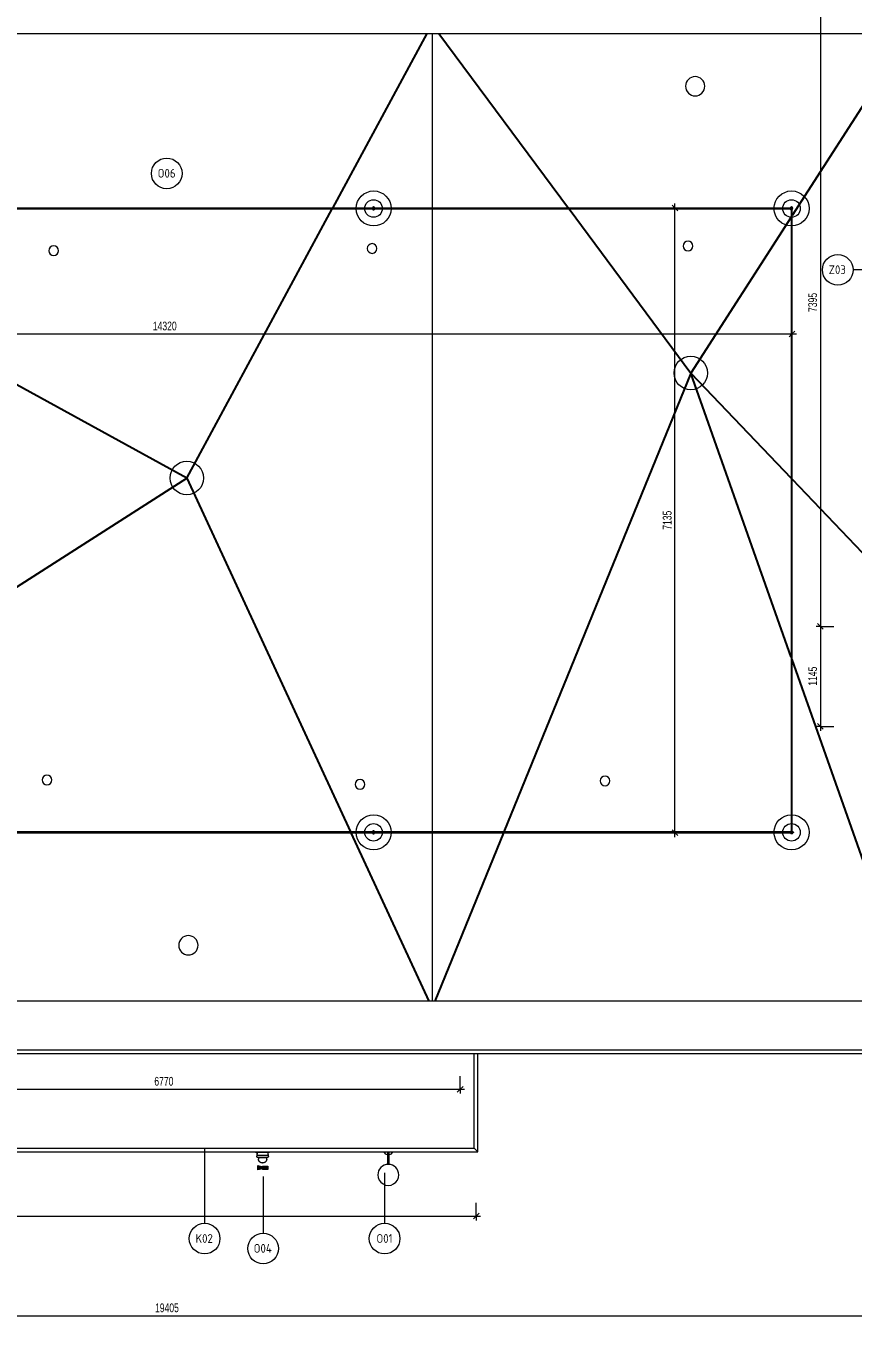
# Model space of a CAD drawing. Header units: millimetres. Extents: x -2665 to 226309, y -45352 to 20466.
# Drawn here: x 6413 to 15854, y -31229 to -16450 of the extents above; entities that cross this region are included whole.
import ezdxf

# ---------------------------------------------------------------- set-up
doc = ezdxf.new("R2010")
doc.units = ezdxf.units.MM
for name, color, linetype, lineweight in [('A-ANNO-DIMS', 211, 'Continuous', 9), ('A-ANNO-DIMS-50', 211, 'Continuous', 9), ('A-FLOR-HRAL', 11, 'Continuous', 13), ('A-FLOR-HRAL-IDEN', 2, 'Continuous', 9), ('A-ROOF', 132, 'Continuous', 13), ('A-ROOF-IDEN', 132, 'Continuous', 9), ('A-ROOF-OTLN', 132, 'Continuous', 13), ('E-LITE-EQPM', 33, 'Continuous', 13), ('E-LITE-EQPM-IDEN', 33, 'Continuous', 9), ('E-SERT', 181, 'Continuous', 13), ('E-SERT-IDEN', 181, 'Continuous', 9), ('M-HVAC-CDFF', 50, 'Continuous', 13), ('P-SANR-FIXT', 6, 'Continuous', 13), ('Q-SPCQ-IDEN', 132, 'Continuous', 9)]:
    doc.layers.add(name, color=color, linetype=linetype, lineweight=lineweight)
doc.styles.add('Arial_1', font='arial.ttf', dxfattribs={"width": 0.7, "height": 100})
doc.styles.add('ISOCPEUR', font='isocpeur.ttf', dxfattribs={"width": 0.9, "height": 100})
doc.dimstyles.new('Vnitřní_-_průhledné', dxfattribs={"dimscale": 304.8, "dimtxt": 102.02594, "dimasz": 0.213255, "dimexe": 0.164042, "dimexo": 0.0625, "dimgap": 0.032808, "dimtad": 1, "dimdec": 0, "dimrnd": 5, "dimzin": 0, "dimdsep": 46, "dimtxsty": 'Arial_1', "dimblk1": 'OBLIQUE', "dimblk2": 'OBLIQUE', "dimsah": 1, "dimcen": 0.09, "dimdle": 0.164042, "dimazin": 0, "dimtfac": 1, "dimtdec": 4, "dimtix": 1, "dimtmove": 0, "dimatfit": 3, "dimfxl": 0.492126, "dimfxlon": 1, "dimtvp": 1, "dimtolj": 1, "dimtzin": 0, "dimarcsym": 2})

# ---------------------------------------------------------------- blocks, each defined once
blk = doc.blocks.new('Zábradlí - Záchytný systém kotva-1301747-STŘECHA NÁVRH A')
at = {"layer": 'A-FLOR-HRAL', "flags": 128}
for points in [[(-17, -4), (-17, -4), (-17, -4), (-17, -4), (-18, -4), (-18, -4), (-18, -4), (-18, -4), (-18, -4), (-18, -4), (-19, -4), (-19, -4), (-19, -4), (-19, -3), (-19, -3), (-19, -3), (-19, -3), (-19, -3), (-20, -3), (-20, -3), (-20, -3), (-20, -3), (-20, -3), (-20, -2), (-20, -2), (-20, -2), (-20, -2), (-21, -2), (-21, -2), (-21, -2), (-21, -1), (-21, -1), (-21, -1), (-21, -1), (-21, -1), (-21, -1), (-21, -1), (-21, 0), (-21, 0), (-21, 0), (-21, 0), (-21, 0), (-21, 0), (-21, 1), (-21, 1), (-21, 1), (-21, 1), (-21, 1), (-21, 1), (-21, 2), (-21, 2), (-21, 2), (-20, 2), (-20, 2), (-20, 2), (-20, 2), (-20, 2), (-20, 3), (-20, 3), (-20, 3), (-20, 3), (-20, 3), (-19, 3), (-19, 3), (-19, 3), (-19, 3), (-19, 4), (-19, 4), (-19, 4), (-18, 4), (-18, 4), (-18, 4), (-18, 4), (-18, 4), (-18, 4), (-18, 4), (-17, 4), (-17, 4), (-17, 4), (-17, 4)], [(-17, 4), (-17, 4), (-17, 4), (-17, 4), (-17, 4), (-17, 4), (-16, 4), (-16, 4), (-16, 4), (-16, 4), (-16, 4), (-15, 4), (-15, 4), (-15, 4), (-14, 4), (-14, 4)], [(17, 4), (17, 4), (17, 4), (17, 4), (17, 4), (17, 4), (16, 4), (16, 4), (16, 4), (16, 4), (16, 4), (15, 4), (15, 4), (15, 4), (14, 4), (14, 4), (13, 4), (13, 4), (13, 4), (12, 4), (12, 4), (11, 4), (11, 4), (10, 4), (10, 4), (9, 4), (8, 4), (8, 4), (7, 4), (7, 4), (6, 4), (5, 4), (5, 4), (4, 4), (3, 4), (3, 4), (2, 4), (1, 4), (1, 4), (0, 4), (-1, 4), (-1, 4), (-2, 4), (-3, 4), (-3, 4), (-4, 4), (-5, 4), (-5, 4), (-6, 4), (-6, 4), (-7, 4), (-8, 4), (-8, 4), (-9, 4), (-9, 4), (-10, 4), (-11, 4), (-11, 4), (-12, 4), (-12, 4), (-13, 4), (-13, 4), (-13, 4), (-14, 4), (-14, 4), (-15, 4), (-15, 4), (-15, 4), (-15, 4), (-16, 4), (-16, 4), (-16, 4), (-16, 4), (-17, 4), (-17, 4), (-17, 4), (-17, 4), (-17, 4), (-17, 4), (-17, 4)], [(14, 4), (14, 4), (14, 4), (15, 4), (15, 4), (15, 4), (16, 4), (16, 4), (16, 4), (16, 4), (16, 4), (17, 4), (17, 4), (17, 4), (17, 4), (17, 4), (17, 4)], [(17, 4), (17, 4), (17, 4), (17, 4), (17, 4), (18, 4), (18, 4), (18, 4), (18, 4), (18, 4), (18, 4), (19, 4), (19, 4), (19, 3), (19, 3), (19, 3), (19, 3), (19, 3), (19, 3), (20, 3), (20, 3), (20, 3), (20, 3), (20, 2), (20, 2), (20, 2), (20, 2), (20, 2), (20, 2), (21, 2), (21, 1), (21, 1), (21, 1), (21, 1), (21, 1), (21, 1), (21, 1), (21, 0), (21, 0), (21, 0), (21, 0), (21, 0), (21, 0), (21, -1), (21, -1), (21, -1), (21, -1), (21, -1), (21, -1), (21, -2), (20, -2), (20, -2), (20, -2), (20, -2), (20, -2), (20, -2), (20, -2), (20, -3), (20, -3), (20, -3), (20, -3), (19, -3), (19, -3), (19, -3), (19, -3), (19, -3), (19, -4), (19, -4), (18, -4), (18, -4), (18, -4), (18, -4), (18, -4), (18, -4), (18, -4), (17, -4), (17, -4), (17, -4), (17, -4), (17, -4)], [(-14, -4), (-14, -4), (-15, -4), (-15, -4), (-15, -4), (-15, -4), (-16, -4), (-16, -4), (-16, -4), (-16, -4), (-17, -4), (-17, -4), (-17, -4), (-17, -4), (-17, -4), (-17, -4), (-17, -4)], [(-17, -4), (-17, -4), (-17, -4), (-17, -4), (-17, -4), (-17, -4), (-16, -4), (-16, -4), (-16, -4), (-16, -4), (-16, -4), (-15, -4), (-15, -4), (-15, -4), (-14, -4), (-14, -4), (-14, -4), (-13, -4), (-13, -4), (-12, -4), (-12, -4), (-11, -4), (-11, -4), (-10, -4), (-10, -4), (-9, -4), (-9, -4), (-8, -4), (-7, -4), (-7, -4), (-6, -4), (-6, -4), (-5, -4), (-4, -4), (-4, -4), (-3, -4), (-2, -4), (-2, -4), (-1, -4), (0, -4), (0, -4), (1, -4), (2, -4), (2, -4), (3, -4), (4, -4), (4, -4), (5, -4), (6, -4), (6, -4), (7, -4), (8, -4), (8, -4), (9, -4), (9, -4), (10, -4), (10, -4), (11, -4), (11, -4), (12, -4), (12, -4), (13, -4), (13, -4), (14, -4), (14, -4), (14, -4), (15, -4), (15, -4), (15, -4), (16, -4), (16, -4), (16, -4), (16, -4), (16, -4), (17, -4), (17, -4), (17, -4), (17, -4), (17, -4), (17, -4)], [(17, -4), (17, -4), (17, -4), (17, -4), (17, -4), (17, -4), (16, -4), (16, -4), (16, -4), (16, -4), (16, -4), (15, -4), (15, -4), (15, -4), (14, -4), (14, -4)]]:
    blk.add_lwpolyline(points, dxfattribs=at)
at = {"layer": 'A-FLOR-HRAL'}
for radius in [200, 100]:
    blk.add_circle((0, 0), radius, dxfattribs=at)
for radius, start, end in [(15, 109.6343, 160.3657), (12, 114.8172, 155.1828), (10, 120, 150), (15, 15.5155, 70.3657), (12, 19.6686, 65.1828), (10, 23.8217, 60), (15, 199.6343, 344.5393), (12, 204.8172, 340.3999), (10, 210, 336.2605)]:
    blk.add_arc((0, 0), radius, start, end, dxfattribs=at)
blk = doc.blocks.new('Zábradlí - Záchytný systém kotva-V17-STŘECHA NÁVRH A')
at = {"layer": 'A-FLOR-HRAL', "flags": 128}
for points in [[(-17, -4), (-17, -4), (-17, -4), (-17, -4), (-18, -4), (-18, -4), (-18, -4), (-18, -4), (-18, -4), (-18, -4), (-19, -4), (-19, -4), (-19, -4), (-19, -3), (-19, -3), (-19, -3), (-19, -3), (-19, -3), (-20, -3), (-20, -3), (-20, -3), (-20, -3), (-20, -3), (-20, -2), (-20, -2), (-20, -2), (-20, -2), (-21, -2), (-21, -2), (-21, -2), (-21, -1), (-21, -1), (-21, -1), (-21, -1), (-21, -1), (-21, -1), (-21, -1), (-21, 0), (-21, 0), (-21, 0), (-21, 0), (-21, 0), (-21, 0), (-21, 1), (-21, 1), (-21, 1), (-21, 1), (-21, 1), (-21, 1), (-21, 2), (-21, 2), (-21, 2), (-20, 2), (-20, 2), (-20, 2), (-20, 2), (-20, 2), (-20, 3), (-20, 3), (-20, 3), (-20, 3), (-20, 3), (-19, 3), (-19, 3), (-19, 3), (-19, 3), (-19, 4), (-19, 4), (-19, 4), (-18, 4), (-18, 4), (-18, 4), (-18, 4), (-18, 4), (-18, 4), (-18, 4), (-17, 4), (-17, 4), (-17, 4), (-17, 4)], [(-17, 4), (-17, 4), (-17, 4), (-17, 4), (-17, 4), (-17, 4), (-16, 4), (-16, 4), (-16, 4), (-16, 4), (-16, 4), (-15, 4), (-15, 4), (-15, 4), (-14, 4), (-14, 4)], [(17, 4), (17, 4), (17, 4), (17, 4), (17, 4), (17, 4), (16, 4), (16, 4), (16, 4), (16, 4), (16, 4), (15, 4), (15, 4), (15, 4), (14, 4), (14, 4), (13, 4), (13, 4), (13, 4), (12, 4), (12, 4), (11, 4), (11, 4), (10, 4), (10, 4), (9, 4), (8, 4), (8, 4), (7, 4), (7, 4), (6, 4), (5, 4), (5, 4), (4, 4), (3, 4), (3, 4), (2, 4), (1, 4), (1, 4), (0, 4), (-1, 4), (-1, 4), (-2, 4), (-3, 4), (-3, 4), (-4, 4), (-5, 4), (-5, 4), (-6, 4), (-6, 4), (-7, 4), (-8, 4), (-8, 4), (-9, 4), (-9, 4), (-10, 4), (-11, 4), (-11, 4), (-12, 4), (-12, 4), (-13, 4), (-13, 4), (-13, 4), (-14, 4), (-14, 4), (-15, 4), (-15, 4), (-15, 4), (-15, 4), (-16, 4), (-16, 4), (-16, 4), (-16, 4), (-17, 4), (-17, 4), (-17, 4), (-17, 4), (-17, 4), (-17, 4), (-17, 4)], [(14, 4), (14, 4), (14, 4), (15, 4), (15, 4), (15, 4), (16, 4), (16, 4), (16, 4), (16, 4), (16, 4), (17, 4), (17, 4), (17, 4), (17, 4), (17, 4), (17, 4)], [(17, 4), (17, 4), (17, 4), (17, 4), (17, 4), (18, 4), (18, 4), (18, 4), (18, 4), (18, 4), (18, 4), (19, 4), (19, 4), (19, 3), (19, 3), (19, 3), (19, 3), (19, 3), (19, 3), (20, 3), (20, 3), (20, 3), (20, 3), (20, 2), (20, 2), (20, 2), (20, 2), (20, 2), (20, 2), (21, 2), (21, 1), (21, 1), (21, 1), (21, 1), (21, 1), (21, 1), (21, 1), (21, 0), (21, 0), (21, 0), (21, 0), (21, 0), (21, 0), (21, -1), (21, -1), (21, -1), (21, -1), (21, -1), (21, -1), (21, -2), (20, -2), (20, -2), (20, -2), (20, -2), (20, -2), (20, -2), (20, -2), (20, -3), (20, -3), (20, -3), (20, -3), (19, -3), (19, -3), (19, -3), (19, -3), (19, -3), (19, -4), (19, -4), (18, -4), (18, -4), (18, -4), (18, -4), (18, -4), (18, -4), (18, -4), (17, -4), (17, -4), (17, -4), (17, -4), (17, -4)], [(-14, -4), (-14, -4), (-15, -4), (-15, -4), (-15, -4), (-15, -4), (-16, -4), (-16, -4), (-16, -4), (-16, -4), (-17, -4), (-17, -4), (-17, -4), (-17, -4), (-17, -4), (-17, -4), (-17, -4)], [(-17, -4), (-17, -4), (-17, -4), (-17, -4), (-17, -4), (-17, -4), (-16, -4), (-16, -4), (-16, -4), (-16, -4), (-16, -4), (-15, -4), (-15, -4), (-15, -4), (-14, -4), (-14, -4), (-14, -4), (-13, -4), (-13, -4), (-12, -4), (-12, -4), (-11, -4), (-11, -4), (-10, -4), (-10, -4), (-9, -4), (-9, -4), (-8, -4), (-7, -4), (-7, -4), (-6, -4), (-6, -4), (-5, -4), (-4, -4), (-4, -4), (-3, -4), (-2, -4), (-2, -4), (-1, -4), (0, -4), (0, -4), (1, -4), (2, -4), (2, -4), (3, -4), (4, -4), (4, -4), (5, -4), (6, -4), (6, -4), (7, -4), (8, -4), (8, -4), (9, -4), (9, -4), (10, -4), (10, -4), (11, -4), (11, -4), (12, -4), (12, -4), (13, -4), (13, -4), (14, -4), (14, -4), (14, -4), (15, -4), (15, -4), (15, -4), (16, -4), (16, -4), (16, -4), (16, -4), (16, -4), (17, -4), (17, -4), (17, -4), (17, -4), (17, -4), (17, -4)], [(17, -4), (17, -4), (17, -4), (17, -4), (17, -4), (17, -4), (16, -4), (16, -4), (16, -4), (16, -4), (16, -4), (15, -4), (15, -4), (15, -4), (14, -4), (14, -4)]]:
    blk.add_lwpolyline(points, dxfattribs=at)
at = {"layer": 'A-FLOR-HRAL'}
for radius in [200, 100]:
    blk.add_circle((0, 0), radius, dxfattribs=at)
for radius, start, end in [(15, 109.6343, 164.4845), (12, 114.8172, 160.3314), (10, 120, 156.1783), (15, 15.5155, 70.3657), (12, 19.6686, 65.1828), (10, 23.8217, 60), (15, 195.4607, 250.3657), (12, 199.6001, 245.1828), (10, 203.7395, 240), (15, 289.6343, 344.5393), (10, 300, 336.2605), (12, 294.8172, 340.3999)]:
    blk.add_arc((0, 0), radius, start, end, dxfattribs=at)
blk = doc.blocks.new('Zábradlí - Zábradlí-1224775-STŘECHA NÁVRH A')
for name, p, rotation in [('Zábradlí - Záchytný systém kotva-1301747-STŘECHA NÁVRH A', (840, -18535), 180), ('Zábradlí - Záchytný systém kotva-V17-STŘECHA NÁVRH A', (5610, -18535), 89.99999999999982), ('Zábradlí - Záchytný systém kotva-V17-STŘECHA NÁVRH A', (10381, -18535), 89.99999999999982), ('Zábradlí - Záchytný systém kotva-1301747-STŘECHA NÁVRH A', (15151, -18535), 89.99999999999982), ('Zábradlí - Záchytný systém kotva-1301747-STŘECHA NÁVRH A', (840, -25659), 269.9999999999998), ('Zábradlí - Záchytný systém kotva-V17-STŘECHA NÁVRH A', (5610, -25659), 269.9999999999998), ('Zábradlí - Záchytný systém kotva-V17-STŘECHA NÁVRH A', (10381, -25659), 269.9999999999998)]:
    blk.add_blockref(name, p, dxfattribs=dict(rotation=rotation))
blk.add_blockref('Zábradlí - Záchytný systém kotva-1301747-STŘECHA NÁVRH A', (15151, -25659))
blk = doc.blocks.new('Typ horního madla - Horní madlo_Vnitřní_-1225290-STŘECHA NÁVRH A')
at = {"layer": 'A-FLOR-HRAL'}
for p, q in [((835, -18530), (835, -18531)), ((1959, -18530), (835, -18530)), ((835, -18539), (835, -25664)), ((845, -25654), (845, -18540)), ((845, -18540), (5606, -18540)), ((5606, -18530), (1997, -18530)), ((10377, -18530), (5614, -18530)), ((5614, -18540), (10377, -18540)), ((15147, -18530), (10385, -18530)), ((10385, -18540), (15146, -18540)), ((15146, -18540), (15146, -25654)), ((15156, -18530), (15155, -18530)), ((15156, -25655), (15156, -18530)), ((835, -25664), (836, -25664)), ((844, -25664), (5606, -25664)), ((5606, -25654), (845, -25654)), ((10377, -25654), (5614, -25654)), ((5614, -25664), (10377, -25664)), ((15146, -25654), (10385, -25654)), ((10385, -25664), (15156, -25664)), ((15156, -25664), (15156, -25663))]:
    blk.add_line(p, q, dxfattribs=at)
at = {"layer": 'A-FLOR-HRAL', "flags": 128}
for points in [[(835, -25664), (835, -25664), (835, -25663)], [(835, -25663), (835, -25664), (835, -25664)], [(844, -25654), (844, -25654), (845, -25654)], [(845, -25654), (844, -25654), (844, -25654)]]:
    blk.add_lwpolyline(points, dxfattribs=at)
at = {"layer": 'A-FLOR-HRAL'}
for points, knots in [([(835, -18531), (835, -18531), (835, -18530), (835, -18530), (835, -18530), (835, -18530)], [0.8333333, 0.8333333, 0.8333333, 0.8333333, 0.875, 0.9166667, 1, 1, 1, 1]), ([(845, -18540), (845, -18540), (845, -18540), (844, -18540), (844, -18539), (844, -18539)], [0, 0, 0, 0, 0.0833333, 0.125, 0.1666667, 0.1666667, 0.1666667, 0.1666667]), ([(15146, -18540), (15146, -18540), (15147, -18540), (15147, -18540), (15147, -18539), (15147, -18539)], [0, 0, 0, 0, 0.0833333, 0.125, 0.1666667, 0.1666667, 0.1666667, 0.1666667]), ([(15156, -18531), (15156, -18531), (15156, -18530), (15156, -18530), (15156, -18530), (15156, -18530)], [0.8333333, 0.8333333, 0.8333333, 0.8333333, 0.875, 0.9166667, 1, 1, 1, 1]), ([(15147, -25654), (15147, -25654), (15147, -25654), (15147, -25654), (15146, -25654), (15146, -25654)], [-0.1666667, -0.1666667, -0.1666667, -0.1666667, -0.125, -0.0833333, 0, 0, 0, 0]), ([(15156, -25664), (15156, -25664), (15156, -25664), (15156, -25663), (15156, -25663), (15156, -25663)], [-1, -1, -1, -1, -0.9166667, -0.875, -0.8333333, -0.8333333, -0.8333333, -0.8333333])]:
    blk.add_open_spline(points, degree=3, knots=knots, dxfattribs=at)
blk = doc.blocks.new('Typ horního madla - Horní madlo_Vnitřní_-V18-STŘECHA NÁVRH A')
at = {"layer": 'A-FLOR-HRAL'}
for p, q in [((835, -18530), (1959, -18530)), ((835, -18531), (835, -18530)), ((835, -25664), (835, -18539)), ((845, -18540), (1973, -18540)), ((845, -25654), (845, -18540)), ((1983, -18540), (5606, -18540)), ((1997, -18530), (4463, -18530)), ((4473, -18530), (5606, -18530)), ((5614, -18530), (10377, -18530)), ((5614, -18540), (10377, -18540)), ((10385, -18530), (15147, -18530)), ((10385, -18540), (15146, -18540)), ((15146, -18540), (15146, -25654)), ((15155, -18530), (15156, -18530)), ((15156, -18530), (15156, -25655)), ((836, -25664), (835, -25664)), ((5606, -25664), (844, -25664)), ((5606, -25654), (845, -25654)), ((10377, -25654), (5614, -25654)), ((10377, -25664), (5614, -25664)), ((15146, -25654), (10385, -25654)), ((15156, -25664), (10385, -25664)), ((15156, -25663), (15156, -25664))]:
    blk.add_line(p, q, dxfattribs=at)
blk = doc.blocks.new('DSP_Kamera_nastěnná - Refer to Catalog-V48-STŘECHA NÁVRH A')
at = {"layer": 'E-SERT'}
blk.add_hatch(color=11, dxfattribs=at).paths.add_polyline_path([(9061, -29515), (9115, -29500), (9115, -29510), (9175, -29510), (9175, -29470), (9115, -29470), (9115, -29480), (9061, -29465), (9061, -29513)])
at = {"layer": 'E-SERT', "color": 11}
for p, q in [((9035, -29309), (9035, -29311)), ((9035, -29311), (9115, -29311)), ((9049, -29313), (9047, -29348)), ((9115, -29348), (9047, -29348)), ((9047, -29349), (9048, -29357)), ((9115, -29349), (9047, -29349)), ((9048, -29348), (9048, -29349)), ((9051, -29311), (9049, -29313)), ((9115, -29313), (9049, -29313)), ((9053, -29311), (9053, -29334)), ((9115, -29374), (9063, -29374)), ((9067, -29372), (9067, -29390)), ((9115, -29311), (9194, -29311)), ((9180, -29313), (9115, -29313)), ((9182, -29348), (9115, -29348)), ((9182, -29349), (9115, -29349)), ((9166, -29374), (9115, -29374)), ((9162, -29390), (9163, -29372)), ((9177, -29334), (9177, -29311)), ((9180, -29313), (9178, -29311)), ((9180, -29314), (9180, -29313)), ((9181, -29349), (9181, -29348)), ((9181, -29357), (9182, -29349)), ((9182, -29348), (9182, -29346)), ((9194, -29311), (9194, -29309)), ((9061, -29490), (9061, -29465)), ((9061, -29465), (9115, -29480)), ((9061, -29515), (9061, -29490)), ((9115, -29500), (9061, -29515)), ((9115, -29480), (9115, -29470)), ((9115, -29470), (9175, -29470)), ((9115, -29510), (9115, -29500)), ((9175, -29510), (9115, -29510)), ((9175, -29470), (9175, -29510))]:
    blk.add_line(p, q, dxfattribs=at)
at = {"layer": 'E-SERT', "color": 11, "flags": 128}
for points in [[(9054, -29371), (9054, -29370), (9053, -29370), (9053, -29369), (9052, -29369), (9052, -29368), (9051, -29367), (9051, -29367), (9050, -29366), (9050, -29365), (9050, -29364), (9049, -29364), (9049, -29363), (9049, -29362), (9048, -29361), (9048, -29361), (9048, -29360), (9048, -29359), (9048, -29358), (9048, -29357), (9048, -29357)], [(9061, -29374), (9061, -29374), (9060, -29373), (9060, -29373), (9059, -29373), (9059, -29373), (9059, -29373), (9058, -29373), (9058, -29373), (9058, -29373), (9057, -29373), (9057, -29373), (9056, -29372), (9056, -29372), (9056, -29372), (9055, -29372), (9055, -29372), (9055, -29371), (9055, -29371), (9054, -29371)], [(9061, -29374), (9061, -29374), (9061, -29374), (9061, -29374), (9062, -29374), (9062, -29374), (9063, -29374), (9063, -29374), (9064, -29374), (9064, -29374), (9065, -29374), (9066, -29374), (9067, -29374), (9068, -29374), (9069, -29374), (9070, -29374), (9072, -29374), (9073, -29374), (9074, -29374), (9076, -29374), (9077, -29374), (9079, -29374), (9080, -29374), (9082, -29374), (9084, -29374), (9086, -29374), (9087, -29374), (9089, -29374), (9091, -29374), (9093, -29374), (9095, -29374), (9097, -29374), (9099, -29374), (9101, -29374), (9103, -29374), (9105, -29374), (9108, -29374), (9110, -29374), (9112, -29374), (9114, -29374), (9115, -29374)], [(9067, -29374), (9066, -29374), (9066, -29374), (9065, -29374), (9064, -29374), (9063, -29374), (9063, -29374), (9062, -29374), (9062, -29374), (9062, -29374), (9061, -29374), (9061, -29374), (9061, -29374), (9061, -29374)], [(9114, -29436), (9113, -29435), (9111, -29435), (9109, -29435), (9107, -29435), (9105, -29435), (9103, -29434), (9101, -29434), (9100, -29433), (9098, -29432), (9096, -29432), (9094, -29431), (9093, -29430), (9091, -29429), (9089, -29428), (9088, -29427), (9086, -29426), (9085, -29425), (9083, -29424), (9082, -29423), (9081, -29421), (9079, -29420), (9078, -29418), (9077, -29417), (9076, -29415), (9075, -29414), (9074, -29412), (9073, -29411), (9072, -29409), (9071, -29407), (9070, -29405), (9070, -29404), (9069, -29402), (9069, -29400), (9068, -29398), (9068, -29396), (9068, -29395), (9067, -29393), (9067, -29391), (9067, -29390)], [(9115, -29374), (9117, -29374), (9119, -29374), (9121, -29374), (9123, -29374), (9125, -29374), (9127, -29374), (9129, -29374), (9131, -29374), (9133, -29374), (9135, -29374), (9137, -29374), (9139, -29374), (9141, -29374), (9143, -29374), (9145, -29374), (9147, -29374), (9148, -29374), (9150, -29374), (9151, -29374), (9153, -29374), (9154, -29374), (9156, -29374), (9157, -29374), (9158, -29374), (9160, -29374), (9161, -29374), (9162, -29374), (9163, -29374), (9164, -29374), (9164, -29374), (9165, -29374), (9166, -29374), (9166, -29374), (9167, -29374), (9167, -29374), (9168, -29374), (9168, -29374), (9168, -29374), (9168, -29374), (9168, -29374)], [(9162, -29390), (9162, -29392), (9162, -29394), (9161, -29396), (9161, -29397), (9161, -29399), (9160, -29401), (9160, -29403), (9159, -29405), (9158, -29407), (9158, -29408), (9157, -29410), (9156, -29412), (9155, -29413), (9154, -29415), (9153, -29416), (9152, -29418), (9150, -29419), (9149, -29421), (9148, -29422), (9146, -29423), (9145, -29425), (9144, -29426), (9142, -29427), (9140, -29428), (9139, -29429), (9137, -29430), (9136, -29431), (9134, -29431), (9132, -29432), (9130, -29433), (9129, -29433), (9127, -29434), (9125, -29434), (9123, -29435), (9121, -29435), (9119, -29435), (9117, -29435), (9116, -29436), (9115, -29436)], [(9168, -29374), (9168, -29374), (9168, -29374), (9168, -29374), (9167, -29374), (9167, -29374), (9167, -29374), (9166, -29374), (9165, -29374), (9165, -29374), (9164, -29374), (9163, -29374), (9162, -29374), (9161, -29374)], [(9175, -29371), (9174, -29371), (9174, -29372), (9174, -29372), (9173, -29372), (9173, -29372), (9173, -29372), (9172, -29373), (9172, -29373), (9172, -29373), (9171, -29373), (9171, -29373), (9171, -29373), (9170, -29373), (9170, -29373), (9169, -29373), (9169, -29373), (9169, -29374), (9168, -29374), (9168, -29374)], [(9181, -29357), (9181, -29358), (9181, -29359), (9181, -29360), (9181, -29361), (9181, -29361), (9180, -29362), (9180, -29363), (9180, -29364), (9180, -29364), (9179, -29365), (9179, -29366), (9178, -29367), (9178, -29367), (9177, -29368), (9177, -29369), (9176, -29369), (9176, -29370), (9175, -29370), (9175, -29371), (9175, -29371)], [(9114, -29436), (9114, -29436), (9114, -29436), (9114, -29436), (9114, -29436), (9114, -29436), (9114, -29436), (9114, -29436), (9114, -29436), (9114, -29436), (9114, -29436), (9114, -29436), (9114, -29436), (9114, -29436), (9114, -29436), (9114, -29436), (9114, -29436), (9114, -29436), (9114, -29436), (9114, -29436), (9114, -29436), (9114, -29436), (9114, -29436), (9114, -29436), (9114, -29436), (9115, -29436), (9115, -29436), (9115, -29436), (9115, -29436), (9115, -29436), (9115, -29436), (9115, -29436), (9115, -29436), (9115, -29436), (9115, -29436), (9115, -29436), (9115, -29436)], [(9115, -29436), (9115, -29436), (9115, -29436), (9115, -29436), (9115, -29436), (9115, -29436), (9115, -29436), (9115, -29436), (9115, -29436), (9115, -29436), (9115, -29436), (9114, -29436), (9114, -29436), (9114, -29436), (9114, -29436), (9114, -29436), (9114, -29436), (9114, -29436), (9114, -29436), (9114, -29436), (9114, -29436), (9114, -29436), (9114, -29436), (9114, -29436), (9114, -29436), (9114, -29436), (9114, -29436), (9114, -29436), (9114, -29436), (9114, -29436), (9114, -29436), (9114, -29436), (9114, -29436), (9114, -29436), (9114, -29436), (9114, -29436)], [(9115, -29436), (9115, -29436), (9115, -29436), (9115, -29436), (9115, -29436), (9115, -29436), (9115, -29436), (9115, -29436), (9115, -29436), (9115, -29436), (9115, -29436), (9115, -29436), (9115, -29436), (9115, -29436), (9115, -29436), (9115, -29436), (9115, -29436), (9115, -29436), (9115, -29436), (9115, -29436), (9115, -29436), (9115, -29436), (9115, -29436), (9115, -29436), (9115, -29436), (9115, -29436), (9115, -29436), (9115, -29436), (9115, -29436), (9115, -29436), (9115, -29436), (9115, -29436), (9115, -29436), (9115, -29436), (9115, -29436), (9115, -29436), (9115, -29436)], [(9115, -29436), (9115, -29436), (9115, -29436), (9115, -29436), (9115, -29436), (9115, -29436), (9115, -29436), (9115, -29436), (9115, -29436), (9115, -29436), (9115, -29436), (9115, -29436), (9115, -29436), (9115, -29436), (9115, -29436), (9115, -29436), (9115, -29436), (9115, -29436), (9115, -29436), (9115, -29436), (9115, -29436), (9115, -29436), (9115, -29436), (9115, -29436), (9115, -29436), (9115, -29436), (9115, -29436), (9115, -29436), (9115, -29436), (9115, -29436), (9115, -29436), (9115, -29436), (9115, -29436), (9115, -29436), (9115, -29436), (9115, -29436)]]:
    blk.add_lwpolyline(points, dxfattribs=at)
at = {"layer": 'E-SERT', "color": 11}
for points, knots in [([(9179, -29330), (9179, -29328), (9179, -29325), (9179, -29322), (9179, -29321), (9179, -29320), (9180, -29319), (9180, -29318), (9180, -29317), (9180, -29316), (9180, -29315), (9180, -29315), (9180, -29314), (9180, -29314), (9180, -29314)], [-1, -1, -1, -1, -0.8888889, -0.8333333, -0.8055556, -0.7777778, -0.75, -0.7222222, -0.6944444, -0.6666667, -0.6388889, -0.6111111, -0.5555556, -0.4999552, -0.4999552, -0.4999552, -0.4999552]), ([(9182, -29346), (9182, -29346), (9182, -29346), (9182, -29345), (9182, -29345), (9181, -29344), (9181, -29343), (9181, -29342), (9181, -29342), (9181, -29341), (9180, -29339), (9180, -29338), (9180, -29337), (9180, -29335), (9179, -29333), (9179, -29331), (9179, -29330)], [-0.5, -0.5, -0.5, -0.5, -0.4444444, -0.3888889, -0.3611111, -0.3333333, -0.3055556, -0.2777778, -0.25, -0.2222222, -0.1944444, -0.1666667, -0.1388889, -0.1111111, -0.0555556, 0, 0, 0, 0]), ([(9180, -29314), (9180, -29314), (9180, -29314), (9180, -29315), (9180, -29315), (9180, -29316), (9180, -29316)], [-0.4999543, -0.4999543, -0.4999543, -0.4999543, -0.4444444, -0.3888889, -0.3611111, -0.3333333, -0.3333333, -0.3333333, -0.3333333])]:
    blk.add_open_spline(points, degree=3, knots=knots, dxfattribs=at)
blk.add_open_spline([(9182, -29345), (9182, -29346), (9182, -29346), (9182, -29346), (9182, -29346)], degree=3, dxfattribs=at)
blk = doc.blocks.new('DPS_světlo_3 - DPS_světlo_3-1467537-STŘECHA NÁVRH A')
at = {"layer": 'E-LITE-EQPM', "color": 11}
for p, q in [((-46, 305), (-46, 163)), ((-26, 163), (-26, 305))]:
    blk.add_line(p, q, dxfattribs=at)
for centre, radius, start, end in [((-36, 425), 120, 360, 180), ((-36, 425), 120, 180, 360), ((-36, 135), 60, 99.6593, 152.0925), ((-36, 135), 60, 27.9075, 80.3407)]:
    blk.add_arc(centre, radius, start, end, dxfattribs=at)
blk.add_open_spline([(-46, 305), (-46, 305), (-46, 305), (-46, 305), (-45, 305), (-44, 305), (-43, 305), (-41, 305), (-40, 305), (-38, 305), (-36, 305), (-35, 305), (-33, 305), (-32, 305), (-30, 305), (-28, 305), (-27, 305), (-26, 305), (-26, 305)], degree=3, knots=[0, 0, 0, 0, 0.055556, 0.111111, 0.166667, 0.222222, 0.277778, 0.333333, 0.388889, 0.444444, 0.513889, 0.548611, 0.583333, 0.652778, 0.722222, 0.791667, 0.861111, 1, 1, 1, 1], dxfattribs=at)
blk = doc.blocks.new('Drain_Roof_15_Inch_Diameter-Zurn-Z1715 - Load Family Type Catalog-V82-STŘECHA NÁVRH A')
at = {"layer": 'P-SANR-FIXT'}
blk.add_circle((0, 0), 191, dxfattribs=at)
blk.add_circle((0, 0), 191, dxfattribs=at)
blk = doc.blocks.new('Komín5 - Komín5-1979406-STŘECHA NÁVRH A')
at = {"layer": 'M-HVAC-CDFF'}
for start, end in [(0, 180), (180, 0)]:
    blk.add_arc((0, 0), 110, start, end, dxfattribs=at)
blk = doc.blocks.new('Větrací_vyústka_střecha - Větrací_vyústka_střecha-1989516-STŘECHA NÁVRH A')
at = {"layer": 'M-HVAC-CDFF'}
for start, end in [(0, 180), (180, 0)]:
    blk.add_arc((0, 0), 55.6, start, end, dxfattribs=at)
blk = doc.blocks.new('DIMBLOCK9-STŘECHA NÁVRH A')
at = {"layer": 'A-ANNO-DIMS-50'}
for p, q in [((4602, -28592), (4602, -28442)), ((11370, -28592), (11370, -28442)), ((4602, -28592), (11420, -28592)), ((4602, -28592), (4602, -28642)), ((11370, -28592), (11370, -28642))]:
    blk.add_line(p, q, dxfattribs=at)
at = {"layer": 'A-ANNO-DIMS-50', "lineweight": 18}
for p, q in [((4602, -28592), (4569, -28625)), ((4602, -28592), (4634, -28560)), ((11370, -28592), (11337, -28625)), ((11370, -28592), (11402, -28560))]:
    blk.add_line(p, q, dxfattribs=at)
at = {"layer": 'A-ANNO-DIMS-50', "color": 0, "insert": (7879, -28452), "char_height": 100, "width": 256.16, "attachment_point": 1, "line_spacing_factor": 0.941778, "style": 'Arial_1'}
blk.add_mtext('6770', dxfattribs=at)
blk = doc.blocks.new('_Oblique')
at = {"color": 0, "linetype": 'ByBlock', "lineweight": -2}
blk.add_line((-0.5, -0.5), (0.5, 0.5), dxfattribs=at)
blk = doc.blocks.new('Popiska zábradlí - Popiska okna_Bublina-1464769-STŘECHA NÁVRH A')
at = {"layer": 'A-FLOR-HRAL-IDEN'}
blk.add_circle((0, 0), 3.5, dxfattribs=at)
blk = doc.blocks.new('DIMBLOCK22-STŘECHA NÁVRH A')
at = {"layer": 'A-ANNO-DIMS-50'}
for p, q in [((13821, -18530), (13671, -18530)), ((13821, -25714), (13821, -18480)), ((13821, -18530), (13871, -18530)), ((13821, -25664), (13671, -25664)), ((13821, -25664), (13871, -25664))]:
    blk.add_line(p, q, dxfattribs=at)
at = {"layer": 'A-ANNO-DIMS-50', "lineweight": 18}
for p, q in [((13821, -18530), (13789, -18497)), ((13821, -18530), (13854, -18562)), ((13821, -25664), (13789, -25631)), ((13821, -25664), (13854, -25696))]:
    blk.add_line(p, q, dxfattribs=at)
at = {"layer": 'A-ANNO-DIMS-50', "color": 0, "insert": (13682, -22204), "char_height": 100, "width": 256.16, "attachment_point": 1, "rotation": 90, "line_spacing_factor": 0.941778, "style": 'Arial_1'}
blk.add_mtext('7135', dxfattribs=at)
blk = doc.blocks.new('DIMBLOCK23-STŘECHA NÁVRH A')
at = {"layer": 'A-ANNO-DIMS-50'}
for p, q in [((835, -19967), (835, -19817)), ((15156, -19967), (15156, -19817)), ((785, -19967), (15206, -19967)), ((835, -19967), (835, -20017)), ((15156, -19967), (15156, -20017))]:
    blk.add_line(p, q, dxfattribs=at)
at = {"layer": 'A-ANNO-DIMS-50', "lineweight": 18}
for p, q in [((835, -19967), (867, -19935)), ((15156, -19967), (15189, -19935)), ((835, -19967), (802, -20000)), ((15156, -19967), (15124, -20000))]:
    blk.add_line(p, q, dxfattribs=at)
at = {"layer": 'A-ANNO-DIMS-50', "color": 0, "insert": (7862, -19827), "char_height": 100, "width": 320.2, "attachment_point": 1, "line_spacing_factor": 0.941778, "style": 'Arial_1'}
blk.add_mtext('14320', dxfattribs=at)
blk = doc.blocks.new('Popiska speciální vybavení - Popiska okna_Bublina-1426311-STŘECHA NÁVRH A')
at = {"layer": 'Q-SPCQ-IDEN'}
blk.add_circle((0, 0), 3.5, dxfattribs=at)
blk = doc.blocks.new('Popiska osvětlovací tělesa - Popiska okna_Bublina-1426969-STŘECHA NÁVRH A')
at = {"layer": 'E-LITE-EQPM-IDEN'}
blk.add_circle((0, 0), 3.5, dxfattribs=at)
blk = doc.blocks.new('Popiska zabezpečovací zařízení - Popiska okna_Bublina-1427579-STŘECHA NÁVRH A')
at = {"layer": 'E-SERT-IDEN'}
blk.add_circle((0, 0), 3.5, dxfattribs=at)
blk = doc.blocks.new('Popiska zakončení střešního pláště - Popiska okna_Bublina-1463073-STŘECHA NÁVRH A')
at = {"layer": 'A-ROOF-IDEN'}
blk.add_circle((0, 0), 3.5, dxfattribs=at)
blk = doc.blocks.new('DIMBLOCK32-STŘECHA NÁVRH A')
at = {"layer": 'A-ANNO-DIMS-50'}
for p, q in [((-1438, -30041), (-1438, -29891)), ((11552, -30041), (11552, -29891)), ((-1488, -30041), (11602, -30041)), ((-1438, -30041), (-1438, -30091)), ((11552, -30041), (11552, -30091))]:
    blk.add_line(p, q, dxfattribs=at)
at = {"layer": 'A-ANNO-DIMS-50', "lineweight": 18}
for p, q in [((-1438, -30041), (-1470, -30074)), ((-1438, -30041), (-1405, -30009)), ((11552, -30041), (11520, -30074)), ((11552, -30041), (11585, -30009))]:
    blk.add_line(p, q, dxfattribs=at)
at = {"layer": 'A-ANNO-DIMS-50', "color": 0, "insert": (4924, -29901), "char_height": 100, "width": 320.2, "attachment_point": 1, "line_spacing_factor": 0.941778, "style": 'Arial_1'}
blk.add_mtext('12990', dxfattribs=at)
blk = doc.blocks.new('DIMBLOCK34-STŘECHA NÁVRH A')
at = {"layer": 'A-ANNO-DIMS-50'}
for p, q in [((-1682, -31179), (-1682, -31029)), ((17723, -31179), (17723, -31029)), ((-1732, -31179), (17723, -31179)), ((-1682, -31179), (-1682, -31229)), ((17723, -31179), (17723, -31229))]:
    blk.add_line(p, q, dxfattribs=at)
at = {"layer": 'A-ANNO-DIMS-50', "lineweight": 18}
for p, q in [((-1682, -31179), (-1715, -31212)), ((-1682, -31179), (-1650, -31147)), ((17723, -31179), (17691, -31212)), ((17723, -31179), (17756, -31147))]:
    blk.add_line(p, q, dxfattribs=at)
at = {"layer": 'A-ANNO-DIMS-50', "color": 0, "insert": (7887, -31039), "char_height": 100, "width": 320.2, "attachment_point": 1, "line_spacing_factor": 0.941778, "style": 'Arial_1'}
blk.add_mtext('19405', dxfattribs=at)
blk = doc.blocks.new('DIMBLOCK41-STŘECHA NÁVRH A')
at = {"layer": 'A-ANNO-DIMS-50'}
for p, q in [((15482, -15913), (15432, -15913)), ((15482, -15863), (15482, -23307)), ((15482, -15913), (15632, -15913)), ((15482, -23307), (15432, -23307)), ((15482, -23307), (15632, -23307))]:
    blk.add_line(p, q, dxfattribs=at)
at = {"layer": 'A-ANNO-DIMS-50', "lineweight": 18}
for p, q in [((15482, -15913), (15449, -15880)), ((15482, -15913), (15514, -15945)), ((15482, -23307), (15449, -23275)), ((15482, -23307), (15514, -23340))]:
    blk.add_line(p, q, dxfattribs=at)
at = {"layer": 'A-ANNO-DIMS-50', "color": 0, "insert": (15342, -19717), "char_height": 100, "width": 256.16, "attachment_point": 1, "rotation": 90, "line_spacing_factor": 0.941778, "style": 'Arial_1'}
blk.add_mtext('7395', dxfattribs=at)
blk = doc.blocks.new('DIMBLOCK42-STŘECHA NÁVRH A')
at = {"layer": 'A-ANNO-DIMS-50'}
for p, q in [((15482, -23307), (15432, -23307)), ((15482, -23307), (15482, -24500)), ((15482, -23307), (15632, -23307)), ((15482, -24450), (15432, -24450)), ((15482, -24450), (15632, -24450))]:
    blk.add_line(p, q, dxfattribs=at)
at = {"layer": 'A-ANNO-DIMS-50', "lineweight": 18}
for p, q in [((15482, -23307), (15449, -23275)), ((15482, -23307), (15514, -23340)), ((15482, -24450), (15449, -24417)), ((15482, -24450), (15514, -24482))]:
    blk.add_line(p, q, dxfattribs=at)
at = {"layer": 'A-ANNO-DIMS-50', "color": 0, "insert": (15342, -23985), "char_height": 100, "width": 256.16, "attachment_point": 1, "rotation": 90, "line_spacing_factor": 0.941778, "style": 'Arial_1'}
blk.add_mtext('1145', dxfattribs=at)

msp = doc.modelspace()

# ---------------------------------------------------------------- linework, layer by layer
at = {"layer": 'A-ROOF', "color": 11}
for p, q in [((4472.8, -16535), (16312.5, -16535)), ((17151.5, -27588.8), (-1110.4, -27588.8)), ((-1663.4, -28141.8), (17704.5, -28141.8)), ((11529.6, -29266.8), (11529.6, -28183.9)), ((-1415.4, -29266.8), (11529.6, -29266.8))]:
    msp.add_line(p, q, dxfattribs=at)
at = {"layer": 'A-ROOF', "color": 31, "lineweight": 25}
for p, q in [((9915.2, -18530), (10992.9, -16535)), ((11127.4, -16535), (12605.5, -18530)), ((16312.5, -16818.8), (15156.5, -18617)), ((8249.6, -21613.2), (2643.6, -18540)), ((8249.6, -21613.2), (9909.8, -18540)), ((12612.9, -18540), (14001.3, -20413.9)), ((15146.5, -18632.6), (14001.3, -20413.9)), ((14001.3, -20413.9), (11869, -25653.8)), ((15146.5, -23657.2), (14001.3, -20413.9)), ((14001.3, -20413.9), (15146.5, -21614.6)), ((1939.4, -25653.8), (8249.6, -21613.2)), ((8249.6, -21613.2), (10118.3, -25653.8)), ((15156.5, -21625.1), (16312.5, -22837.3)), ((16534.7, -27588.8), (15156.5, -23685.5)), ((10122.9, -25663.8), (11013.2, -27588.8)), ((11865, -25663.8), (11081.6, -27588.8))]:
    msp.add_line(p, q, dxfattribs=at)
at = {"layer": 'A-ROOF'}
for p, q in [((11049.6, -16535), (11049.6, -18530)), ((11049.6, -18540), (11049.6, -25653.8)), ((11049.6, -25663.8), (11049.6, -27588.8))]:
    msp.add_line(p, q, dxfattribs=at)
at = {"layer": 'A-ROOF-IDEN'}
msp.add_line((8453, -29266.4), (8453, -30123.7), dxfattribs=at)
at = {"layer": 'A-ROOF-OTLN', "color": 11}
for p, q in [((-1705.4, -28183.8), (17308.4, -28183.8)), ((11571.6, -29308.8), (11571.6, -28183.9)), ((-1457.4, -29308.8), (11571.6, -29308.8)), ((11562.6, -29299.8), (11529.6, -29266.8))]:
    msp.add_line(p, q, dxfattribs=at)
msp.add_open_spline([(11571.6, -29308.8), (11571.6, -29308.8), (11571.5, -29308.7), (11571.1, -29308.3), (11570.8, -29308), (11570.4, -29307.6), (11570.1, -29307.3), (11569.7, -29306.9), (11569.2, -29306.5), (11568.7, -29305.9), (11568.2, -29305.4), (11567.9, -29305.1), (11567.5, -29304.7), (11567.1, -29304.3), (11566.7, -29304), (11566.4, -29303.6), (11566, -29303.2), (11565.6, -29302.8), (11565.2, -29302.4), (11564.7, -29301.9), (11563.8, -29301), (11563, -29300.2), (11562.6, -29299.8)], degree=3, knots=[0, 0, 0, 0, 0.125, 0.1875, 0.25, 0.3125, 0.34375, 0.375, 0.4375, 0.5, 0.53125, 0.5625, 0.59375, 0.625, 0.65625, 0.6875, 0.71875, 0.75, 0.78125, 0.8125, 0.875, 1, 1, 1, 1], dxfattribs=at)
at = {"layer": 'E-LITE-EQPM-IDEN'}
msp.add_line((10506.9, -29546.8), (10506.9, -30123.7), dxfattribs=at)
at = {"layer": 'E-SERT-IDEN'}
msp.add_line((9120.9, -29587.7), (9120.9, -30236.7), dxfattribs=at)
at = {"layer": 'Q-SPCQ-IDEN'}
msp.add_line((16102.2, -19235.7), (15853.8, -19235.7), dxfattribs=at)

# ---------------------------------------------------------------- block references
at = {"layer": 'A-FLOR-HRAL'}
for name in ['Zábradlí - Zábradlí-1224775-STŘECHA NÁVRH A', 'Typ horního madla - Horní madlo_Vnitřní_-1225290-STŘECHA NÁVRH A', 'Typ horního madla - Horní madlo_Vnitřní_-V18-STŘECHA NÁVRH A']:
    msp.add_blockref(name, (0, 0), dxfattribs=at)
at = {"layer": 'A-FLOR-HRAL-IDEN', "xscale": 49.99999999999998, "yscale": 49.99999999999998, "zscale": 49.99999999999998}
msp.add_blockref('Popiska zábradlí - Popiska okna_Bublina-1464769-STŘECHA NÁVRH A', (8020.5, -18134.3), dxfattribs=at)
at = {"layer": 'A-ROOF-IDEN', "xscale": 49.99999999999998, "yscale": 49.99999999999998, "zscale": 49.99999999999998}
msp.add_blockref('Popiska zakončení střešního pláště - Popiska okna_Bublina-1463073-STŘECHA NÁVRH A', (8453, -30298.7), dxfattribs=at)
at = {"layer": 'E-LITE-EQPM', "color": 11, "rotation": 180}
msp.add_blockref('DPS_světlo_3 - DPS_světlo_3-1467537-STŘECHA NÁVRH A', (10513.2, -29145.8), dxfattribs=at)
at = {"layer": 'E-LITE-EQPM-IDEN', "xscale": 49.99999999999998, "yscale": 49.99999999999998, "zscale": 49.99999999999998}
msp.add_blockref('Popiska osvětlovací tělesa - Popiska okna_Bublina-1426969-STŘECHA NÁVRH A', (10506.9, -30298.7), dxfattribs=at)
at = {"layer": 'E-SERT', "color": 11}
msp.add_blockref('DSP_Kamera_nastěnná - Refer to Catalog-V48-STŘECHA NÁVRH A', (0, 0), dxfattribs=at)
at = {"layer": 'E-SERT-IDEN', "xscale": 49.99999999999998, "yscale": 49.99999999999998, "zscale": 49.99999999999998}
msp.add_blockref('Popiska zabezpečovací zařízení - Popiska okna_Bublina-1427579-STŘECHA NÁVRH A', (9120.9, -30411.7), dxfattribs=at)
at = {"layer": 'M-HVAC-CDFF', "rotation": 180}
for name, p in [('Komín5 - Komín5-1979406-STŘECHA NÁVRH A', (14051.4, -17139)), ('Větrací_vyústka_střecha - Větrací_vyústka_střecha-1989516-STŘECHA NÁVRH A', (13969.6, -18964.6)), ('Větrací_vyústka_střecha - Větrací_vyústka_střecha-1989516-STŘECHA NÁVRH A', (6729.6, -19017.1)), ('Větrací_vyústka_střecha - Větrací_vyústka_střecha-1989516-STŘECHA NÁVRH A', (10364.6, -18992.1)), ('Větrací_vyústka_střecha - Větrací_vyústka_střecha-1989516-STŘECHA NÁVRH A', (6654, -25060.7)), ('Větrací_vyústka_střecha - Větrací_vyústka_střecha-1989516-STŘECHA NÁVRH A', (10226.2, -25111.3)), ('Větrací_vyústka_střecha - Větrací_vyústka_střecha-1989516-STŘECHA NÁVRH A', (13022.7, -25071.4)), ('Komín5 - Komín5-1979406-STŘECHA NÁVRH A', (8267.6, -26948.9))]:
    msp.add_blockref(name, p, dxfattribs=at)
at = {"layer": 'P-SANR-FIXT'}
for p in [(14001.3, -20413.9), (8249.6, -21613.2)]:
    msp.add_blockref('Drain_Roof_15_Inch_Diameter-Zurn-Z1715 - Load Family Type Catalog-V82-STŘECHA NÁVRH A', p, dxfattribs=at)
at = {"layer": 'Q-SPCQ-IDEN', "xscale": 49.99999999999998, "yscale": 49.99999999999998, "zscale": 49.99999999999998}
msp.add_blockref('Popiska speciální vybavení - Popiska okna_Bublina-1426311-STŘECHA NÁVRH A', (15678.8, -19235.7), dxfattribs=at)

# ---------------------------------------------------------------- texts
at = {"layer": 'A-FLOR-HRAL-IDEN', "insert": (7917.1, -18082.8), "char_height": 100, "width": 248.924, "attachment_point": 1, "style": 'ISOCPEUR'}
msp.add_mtext('O06', dxfattribs=at)
at = {"layer": 'A-ROOF-IDEN', "insert": (8349.6, -30247.1), "char_height": 100, "width": 248.924, "attachment_point": 1, "style": 'ISOCPEUR'}
msp.add_mtext('K02', dxfattribs=at)
at = {"layer": 'E-LITE-EQPM-IDEN', "insert": (10413.8, -30247.1), "char_height": 100, "width": 223.671, "attachment_point": 1, "style": 'ISOCPEUR'}
msp.add_mtext('O01', dxfattribs=at)
at = {"layer": 'E-SERT-IDEN', "insert": (9013, -30360.1), "char_height": 100, "width": 259.747, "attachment_point": 1, "style": 'ISOCPEUR'}
msp.add_mtext('O04', dxfattribs=at)
at = {"layer": 'Q-SPCQ-IDEN', "insert": (15575.4, -19184.2), "char_height": 100, "width": 248.924, "attachment_point": 1, "style": 'ISOCPEUR'}
msp.add_mtext('Z03', dxfattribs=at)

# ---------------------------------------------------------------- dimensions: what is measured, and where the dimension line sits
at = {"layer": 'A-ANNO-DIMS'}
for base, p1, p2, override, picture, middle in [((15481.8, -23307.4), (15631.8, -15912.7), (15631.8, -23307.4), {"dimpost": '<>', "dimfxl": 7394.631579}, 'DIMBLOCK41-STŘECHA NÁVRH A', (15420.7, -19610.1)), ((13821.5, -18530), (13671.5, -25663.8), (13671.5, -18530), {"dimpost": '<>', "dimfxl": 7133.815913}, 'DIMBLOCK22-STŘECHA NÁVRH A', (13760.4, -22096.9)), ((15481.7705, -24449.9071), (15631.7705, -23307.3716), (15631.7705, -24449.9071), {"dimpost": '<>', "dimfxl": 1142.535534}, 'DIMBLOCK42-STŘECHA NÁVRH A', (15420.7132, -23878.6393))]:
    dim = msp.add_linear_dim(base=base, p1=p1, p2=p2, angle=90, dimstyle='Vnitřní_-_průhledné', override=override, dxfattribs=at)
    dim.commit()
    dim.dimension.update_dxf_attribs({"geometry": picture, "text_midpoint": middle})
for base, p1, p2, override, picture, middle in [((15156.5, -19967.1), (834.6, -19817.1), (15156.5, -19817.1), {"dimpost": '<>', "dimfxl": 14321.862216}, 'DIMBLOCK23-STŘECHA NÁVRH A', (7995.5, -19906)), ((11369.6, -28592.2), (4601.6, -28442.2), (11369.6, -28442.2), {"dimpost": '<>', "dimfxl": 6768}, 'DIMBLOCK9-STŘECHA NÁVRH A', (7985.6, -28531.1)), ((11552.1, -30041.1), (-1437.9, -29891.1), (11552.1, -29891.1), {"dimpost": '<>', "dimfxl": 12990.071068}, 'DIMBLOCK32-STŘECHA NÁVRH A', (5057.1, -29980)), ((17723.5, -31179.3), (-1682.4, -31029.3), (17723.5, -31029.3), {"dimpost": '<>', "dimfxl": 19405.862216}, 'DIMBLOCK34-STŘECHA NÁVRH A', (8020.5, -31118.2))]:
    dim = msp.add_linear_dim(base=base, p1=p1, p2=p2, dimstyle='Vnitřní_-_průhledné', override=override, dxfattribs=at)
    dim.commit()
    dim.dimension.update_dxf_attribs({"geometry": picture, "text_midpoint": middle})

doc.saveas('drawing.dxf')
